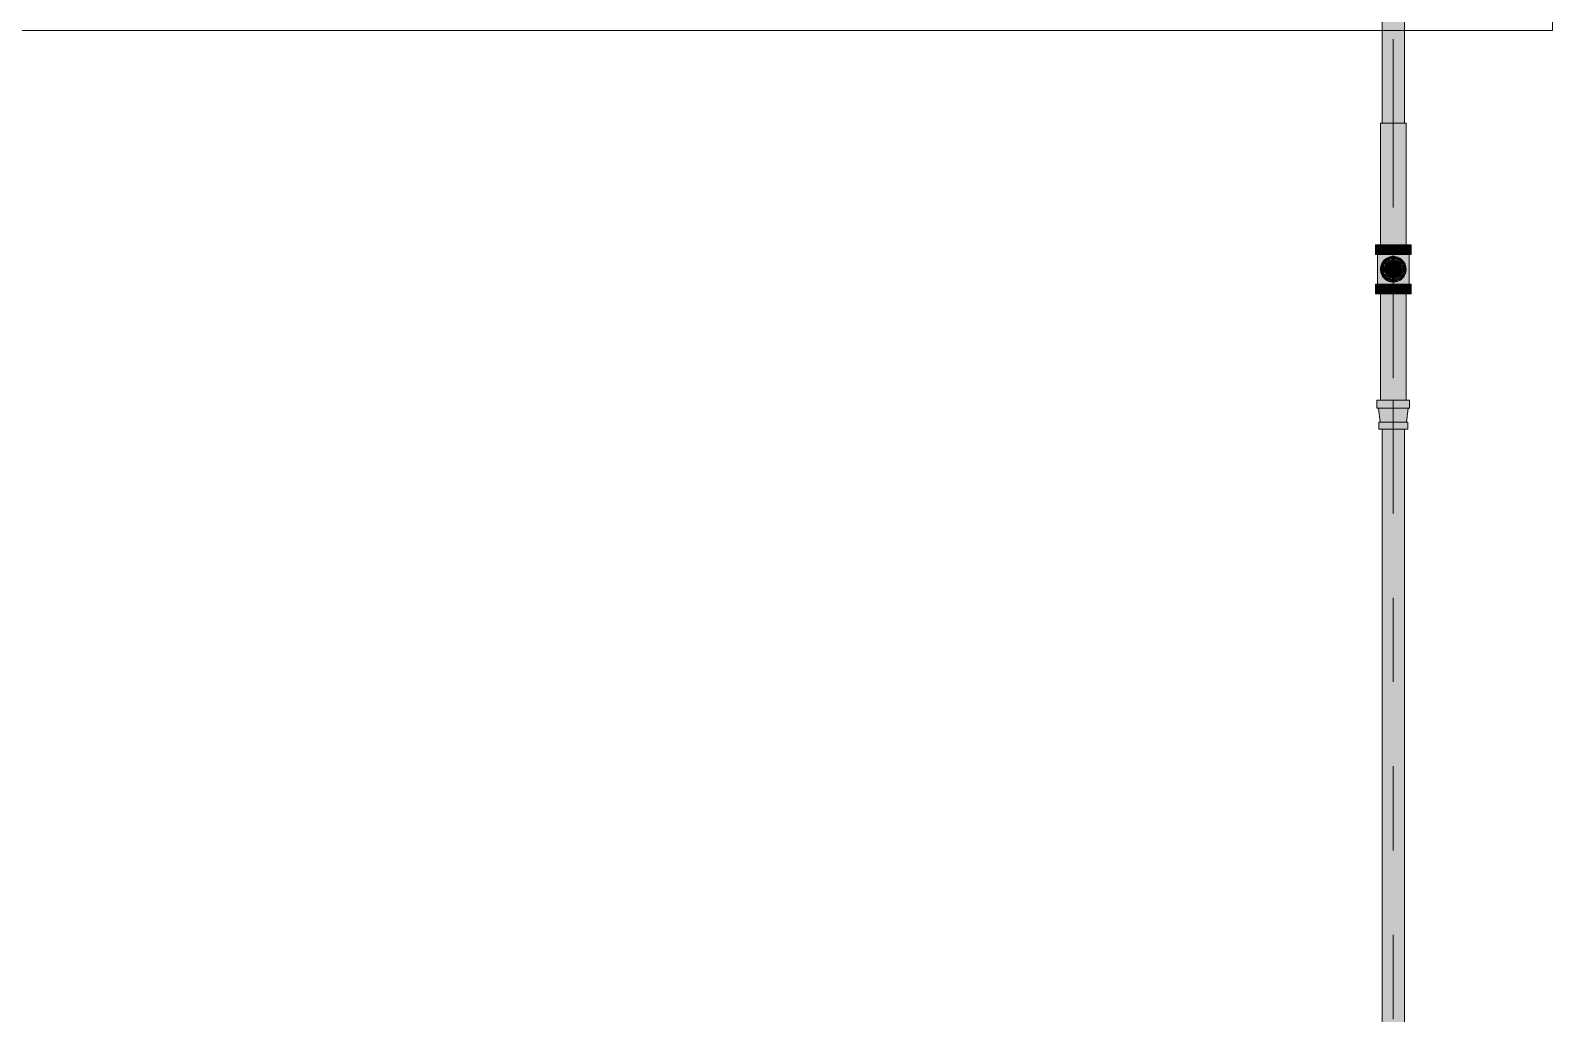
# Model space of a CAD drawing. Header units: millimetres. Extents: x -4000 to 187956, y -58990 to 162485.
# Drawn here: x 9583 to 12450, y 133048 to 134900 of the extents above; entities that cross this region are included whole.
import ezdxf

# ---------------------------------------------------------------- set-up
doc = ezdxf.new("R2010")
doc.units = ezdxf.units.MM
doc.linetypes.add('Dash 1_16_', pattern=[317.5, 158.75, -158.75])
for name, color, linetype, lineweight in [('A-WALL', 113, 'Continuous', 13), ('F-SPRN', 3, 'Continuous', 9), ('P-PIPE', 3, 'Continuous', 9), ('P-PIPE-CNTR', 3, 'Continuous', 9)]:
    doc.layers.add(name, color=color, linetype=linetype, lineweight=lineweight)

# ---------------------------------------------------------------- blocks, each defined once
blk = doc.blocks.new('CMF2_NHAXUONG_A_rvt-1-0_000')
at = {"layer": 'A-WALL', "color": 90, "lineweight": 15}
for p, q in [((12450, 134900), (12450, 135100)), ((9171, 134900), (12129, 134900)), ((12171, 134900), (12450, 134900))]:
    blk.add_line(p, q, dxfattribs=at)
at = {"layer": 'A-WALL', "color": 35, "lineweight": 15}
for p, q in [((12450, 135100), (12450, 134900)), ((9171, 134900), (12129, 134900)), ((12171, 134900), (12450, 134900))]:
    blk.add_line(p, q, dxfattribs=at)
at = {"layer": 'A-WALL', "color": 14, "lineweight": 15}
for p, q in [((12129.9, 134900), (12131.7, 134900)), ((12132.1, 134900), (12135.1, 134900)), ((12135.5, 134900), (12139.5, 134900)), ((12140, 134900), (12144.5, 134900)), ((12145.1, 134900), (12150, 134900)), ((12150.6, 134900), (12155.5, 134900)), ((12156, 134900), (12160.5, 134900)), ((12161, 134900), (12164.9, 134900)), ((12165.3, 134900), (12168.3, 134900)), ((12168.5, 134900), (12170.4, 134900))]:
    blk.add_line(p, q, dxfattribs=at)
at = {"layer": 'A-WALL', "color": 15, "lineweight": 15}
for p, q in [((12129.9, 134900), (12131.7, 134900)), ((12132.1, 134900), (12135.1, 134900)), ((12135.5, 134900), (12139.5, 134900)), ((12140, 134900), (12144.5, 134900)), ((12145.1, 134900), (12150, 134900)), ((12150.6, 134900), (12155.5, 134900)), ((12156, 134900), (12160.5, 134900)), ((12161, 134900), (12164.9, 134900)), ((12165.3, 134900), (12168.3, 134900)), ((12168.5, 134900), (12170.4, 134900))]:
    blk.add_line(p, q, dxfattribs=at)
blk = doc.blocks.new('Sprinkler_Up - DN20-V200-0_000')
at = {"layer": 'F-SPRN', "transparency": 33554534}
for points in [[(-22.2, 0), (-3.9, 0.7), (-1.7, 2.9), (-1.2, 3.5), (-0.4, 5.6), (0.6, 4), (1.2, 3.5), (1.7, 2.9), (4.6, 0), (22.2, 0), (18, 13.1), (6.9, 21.2), (-6.9, 21.2), (-18, 13.1), (-20.5, 5.2)], [(0, -21.2), (6.9, -21.2), (18, -13.1), (22.2, 0), (3.9, -0.7), (1.7, -2.9), (1.2, -3.5), (0.6, -4), (-0.6, -4), (-1.2, -3.5), (-1.7, -2.9), (-4.6, 0), (-22.2, 0), (-18, -13.1), (-6.9, -21.2)], [(0, -16.7), (4.3, -16.1), (11.8, -11.8), (16.1, -4.3), (15.3, 5.6), (11.8, 11.8), (8.3, 14.4), (0, 16.7), (-4.3, 16.1), (-11.8, 11.8), (-16.1, 4.3), (-16.1, -4.3), (-11.8, -11.8), (-8.3, -14.4)], [(0, -15.6), (7.8, -13.5), (13.5, -7.8), (15.1, -4), (14.4, 5.6), (13.5, 7.8), (7.8, 13.5), (0, 15.6), (-7.8, 13.5), (-11, 11), (-15.1, 4), (-15.1, -4), (-11, -11), (-7.8, -13.5)], [(-10.9, -5.5), (-10.9, 5.4), (-14.5, 5.4), (-14.5, -5.5)], [(-7.7, -5.5), (-7.7, 5.4), (-10.9, 5.4), (-10.9, -5.5)], [(0, -5.5), (0, 5.4), (-7.7, 5.4), (-7.7, -5.5)], [(0, 0), (5.7, 0), (2.9, 4.9), (-2.9, 4.9), (-5.7, 0)], [(2.9, -4.9), (5.7, 0), (-5.7, 0), (-2.9, -4.9)], [(-4.6, 0), (4.6, 0), (0, 4.6)], [(0, -4.6), (4.6, 0), (-4.6, 0)], [(0, -2.6), (1.3, 0), (-1.8, 0)], [(-1.3, 0), (1.8, 0), (0, 2.6)], [(7.7, -5.5), (7.7, 5.4), (0, 5.4), (0, -5.5)], [(10.9, -5.5), (10.9, 5.4), (7.7, 5.4), (7.7, -5.5)], [(14.5, -5.5), (14.5, 5.4), (10.9, 5.4), (10.9, -5.5)]]:
    blk.add_hatch(color=1, dxfattribs=at).paths.add_polyline_path(points)
at = {"layer": 'F-SPRN', "color": 1}
for p, q in [((-11.5, 5.4), (-14.5, 5.4)), ((-14.5, 5.4), (-11.3, 5.4)), ((-14.5, 5.4), (-14.5, 3.7)), ((-14.5, 3.3), (-14.5, 0)), ((-11.5, 5.4), (-11.5, 4)), ((-10.9, 1.9), (-10.9, 3.6)), ((-10.8, 5.4), (-8, 5.4)), ((-8.1, 5.4), (-10.8, 5.4)), ((-8.1, 5.4), (-8.1, 2.8)), ((-8.1, 2.5), (-8.1, 0.7)), ((-7.7, 4.8), (-7.7, 2.7)), ((-7.7, 4.8), (-7.7, 2.7)), ((-7.7, 2.1), (-7.7, 0.5)), ((-7.7, 2.1), (-7.7, 0.5)), ((-6.7, 5.4), (-4.7, 5.4)), ((-5.8, 3.8), (-5.8, 2.2)), ((-2.1, 0), (-2.1, 0)), ((-2.1, 0), (-2.1, -0.1)), ((-0.6, 2), (-0.6, 2)), ((-0.5, 2), (-0.6, 2)), ((0, 2.1), (-0.1, 2.1)), ((2.1, 0), (2.1, 0.1)), ((2.1, 0), (2.1, 0)), ((4.7, 5.4), (6.5, 5.4)), ((7.7, 5.4), (10.8, 5.4)), ((7.7, 5.2), (7.7, 2.7)), ((7.7, 5.2), (7.7, 2.7)), ((7.7, 2.3), (7.7, 0.5)), ((7.7, 2.3), (7.7, 0.5)), ((10.8, 5.4), (8.1, 5.4)), ((8.1, 5.4), (8.1, 2.8)), ((8.1, 2.5), (8.1, 0.4)), ((10.9, 5.4), (14.5, 5.4)), ((10.9, 3.6), (10.9, 0.2)), ((14.5, 5.4), (11.5, 5.4)), ((11.5, 5.4), (11.5, 4)), ((11.5, 3), (11.5, 0.2)), ((14.5, 5.4), (14.5, -5.5)), ((-14.5, -1.3), (-14.5, -3.7)), ((-11.1, -5.5), (-14.5, -5.5)), ((-14.5, -5.5), (-11.5, -5.5)), ((-10.9, -2.6), (-10.9, -1.3)), ((-10.8, -5.5), (-8.1, -5.5)), ((-7.8, -5.5), (-10.8, -5.5)), ((-8.1, -4.2), (-8.1, -5.5)), ((-7.7, -2.7), (-7.7, -4)), ((-7.7, -2.7), (-7.7, -4)), ((-7, -5.5), (-5.8, -5.5)), ((-4.8, -5.5), (-7, -5.5)), ((-5.8, -2.3), (-5.8, -3.8)), ((-2, -0.7), (-1.9, -0.7)), ((-1.3, -1.6), (-1.3, -1.7)), ((-1.1, -1.7), (-1.1, -1.8)), ((-1.1, -1.8), (-1, -1.8)), ((-1, -1.8), (-0.9, -1.9)), ((-0.9, -1.9), (-0.8, -1.9)), ((0, -2.1), (0.1, -2.1)), ((0.1, -2.1), (0.1, -2.1)), ((0.1, -2.1), (0.2, -2.1)), ((0.6, -2), (0.6, -2)), ((0.6, -2), (0.7, -2)), ((1.5, -1.4), (1.6, -1.3)), ((1.6, -1.3), (1.7, -1.2)), ((1.6, -1.3), (1.6, -1.3)), ((1.7, -1.2), (1.7, -1.1)), ((1.7, -1.1), (1.8, -1.1)), ((1.8, -1), (1.9, -0.9)), ((1.8, -1.1), (1.8, -1)), ((1.9, -0.8), (2, -0.7)), ((1.9, -0.9), (1.9, -0.8)), ((1.9, -0.8), (1.9, -0.8)), ((2, -0.7), (2, -0.6)), ((7, -5.5), (4.8, -5.5)), ((5.8, -2.2), (5.8, -3.8)), ((5.8, -5.5), (7, -5.5)), ((7.7, -0.5), (7.7, -2.3)), ((7.7, -0.5), (7.7, -2.3)), ((7.7, -2.7), (7.7, -5.4)), ((7.7, -2.7), (7.7, -5.4)), ((10.8, -5.5), (7.7, -5.5)), ((8.1, -0.4), (8.1, -2.5)), ((8.1, -2.8), (8.1, -5.5)), ((8.1, -5.5), (10.8, -5.5)), ((10.9, -0.2), (10.9, -3.6)), ((14.5, -5.5), (10.9, -5.5)), ((11.5, -0.2), (11.5, -3)), ((11.5, -4), (11.5, -5.5)), ((11.5, -5.5), (14.5, -5.5))]:
    blk.add_line(p, q, dxfattribs=at)
at = {"layer": 'F-SPRN', "color": 1, "flags": 128}
for points in [[(-0.6, 2), (-0.7, 2), (-0.8, 1.9), (-0.9, 1.9), (-0.9, 1.9), (-1, 1.8), (-1.1, 1.8), (-1.2, 1.7), (-1.2, 1.7), (-1.3, 1.6), (-1.4, 1.6), (-1.4, 1.5), (-1.5, 1.5), (-1.5, 1.4), (-1.6, 1.3), (-1.6, 1.3), (-1.7, 1.2), (-1.7, 1.1), (-1.8, 1.1), (-1.8, 1), (-1.9, 0.9), (-1.9, 0.8), (-1.9, 0.8), (-2, 0.7), (-2, 0.6), (-2, 0.5), (-2, 0.5), (-2, 0.4), (-2.1, 0.3), (-2.1, 0.2), (-2.1, 0.1), (-2.1, 0)], [(-0.1, 2.1), (-0.1, 2.1), (-0.2, 2.1), (-0.3, 2.1), (-0.4, 2), (-0.5, 2)], [(2.1, 0.1), (2.1, 0.2), (2.1, 0.2), (2.1, 0.3), (2, 0.4), (2, 0.5), (2, 0.6), (2, 0.7), (1.9, 0.7), (1.9, 0.8), (1.9, 0.9), (1.8, 1), (1.8, 1), (1.8, 1.1), (1.7, 1.2), (1.7, 1.2), (1.6, 1.3), (1.6, 1.4), (1.5, 1.4), (1.4, 1.5), (1.4, 1.5), (1.3, 1.6), (1.3, 1.7), (1.2, 1.7), (1.1, 1.7), (1.1, 1.8), (1, 1.8), (0.9, 1.9), (0.8, 1.9), (0.8, 1.9), (0.7, 2), (0.6, 2), (0.5, 2), (0.4, 2), (0.4, 2), (0.3, 2.1), (0.2, 2.1), (0.1, 2.1), (0, 2.1)], [(-2.1, -0.1), (-2.1, -0.2), (-2.1, -0.2), (-2.1, -0.3)], [(-2.1, -0.3), (-2, -0.4), (-2, -0.5), (-2, -0.6), (-2, -0.7)], [(-1.9, -0.7), (-1.9, -0.8), (-1.9, -0.9), (-1.8, -1), (-1.8, -1), (-1.8, -1.1), (-1.7, -1.2), (-1.7, -1.2), (-1.6, -1.3), (-1.6, -1.4), (-1.5, -1.4), (-1.4, -1.5), (-1.4, -1.5), (-1.3, -1.6)], [(-1.3, -1.7), (-1.2, -1.7), (-1.1, -1.7)], [(-0.8, -1.9), (-0.8, -1.9), (-0.7, -2), (-0.6, -2), (-0.5, -2), (-0.4, -2), (-0.4, -2), (-0.3, -2.1), (-0.2, -2.1), (-0.1, -2.1), (0, -2.1)], [(0.2, -2.1), (0.3, -2.1), (0.4, -2), (0.5, -2), (0.6, -2)], [(0.7, -2), (0.8, -1.9), (0.9, -1.9)], [(0.9, -1.9), (0.9, -1.9), (1, -1.8)], [(1, -1.8), (1.1, -1.8), (1.2, -1.7), (1.2, -1.7), (1.3, -1.6), (1.4, -1.6)], [(1.4, -1.6), (1.4, -1.5), (1.5, -1.5), (1.5, -1.4)], [(2, -0.6), (2, -0.5), (2, -0.5), (2, -0.4), (2.1, -0.3), (2.1, -0.2), (2.1, -0.1), (2.1, 0)]]:
    blk.add_lwpolyline(points, dxfattribs=at)
at = {"layer": 'F-SPRN', "color": 1}
for radius, start, end in [(22.2, 360, 180), (21.9, 165.6773, 179.2615), (21.9, 144.7698, 164.2226), (21.9, 126.6942, 143.2701), (16.7, 167.6802, 180), (16.7, 167.6802, 180), (16.7, 155.3879, 164.9693), (16.7, 155.3879, 164.9693), (15.6, 166.4265, 180), (15.6, 166.4265, 180), (15.6, 158.6068, 165), (15.6, 158.6068, 165), (16.7, 136.7213, 149.931), (16.7, 136.7213, 149.931), (15.6, 150.9409, 156.3845), (15.6, 150.9409, 156.3845), (15.6, 138.4214, 150), (15.6, 138.4214, 150), (21.9, 108.2621, 125.7507), (16.7, 121.4181, 130.5751), (16.7, 121.4181, 130.5751), (15.6, 120.5262, 133.2078), (15.6, 120.5262, 133.2078), (16.7, 106.5995, 120), (16.7, 106.5995, 120), (15.6, 114.4363, 119.9813), (15.6, 114.4363, 119.9813), (21.9, 99.348, 107.901), (4.63, 155.7832, 180), (4.63, 155.7832, 180), (16.7, 96.4143, 105), (16.7, 96.4143, 105), (4.63, 109.0192, 138.2703), (4.63, 109.0192, 138.2703), (21.9, 90.145, 98.8503), (15.6, 95.5762, 100.6843), (15.6, 95.5762, 100.6843), (2.56, 109.0192, 168.8278), (2.56, 109.0192, 168.8278), (2.04, 109.0192, 180), (16.7, 83.0684, 90), (16.7, 83.0684, 90), (4.63, 17.9592, 90), (4.63, 17.9592, 90), (3.81, 57.0577, 90), (2.56, 14.5599, 90), (2.56, 14.5599, 90), (2.04, 10.4703, 90), (21.9, 72.5583, 89.4624), (15.6, 75.573, 80.5892), (15.6, 75.573, 80.5892), (3.81, 16.1605, 43.8358), (15.6, 67.5614, 74.5481), (15.6, 67.5614, 74.5481), (16.7, 60, 75), (16.7, 60, 75), (15.6, 60.0187, 65.5637), (15.6, 60.0187, 65.5637), (21.9, 54.2493, 71.7379), (15.6, 46.7922, 60), (15.6, 46.7922, 60), (16.7, 49.4249, 58.5819), (16.7, 49.4249, 58.5819), (15.6, 30, 41.5786), (15.6, 30, 41.5786), (16.7, 30, 43.2787), (16.7, 30, 43.2787), (21.9, 36.7299, 53.3058), (15.6, 23.6155, 29.5646), (15.6, 23.6155, 29.5646), (15.6, 15, 21.3932), (15.6, 15, 21.3932), (16.7, 15, 24.6121), (16.7, 15, 24.6121), (15.6, 360, 13.6618), (15.6, 0, 13.6618), (16.7, 360, 12.3198), (16.7, 0, 12.3198), (21.9, 15.7774, 35.2302), (21.9, 0.7385, 14.3227), (22.2, 180, 360), (21.9, 180.7385, 194.3227), (21.9, 195.1849, 215.2302), (21.9, 216.7299, 233.3058), (16.7, 180, 192.3198), (16.7, 180, 192.3198), (16.7, 195.0307, 204.6121), (16.7, 195.0307, 204.6121), (15.6, 181.9082, 193.6618), (15.6, 181.9082, 193.6618), (15.6, 197.3339, 209.5646), (15.6, 197.3339, 209.5646), (16.7, 210.069, 223.2787), (16.7, 210.069, 223.2787), (15.6, 212.5472, 221.5786), (15.6, 212.5472, 221.5786), (21.9, 234.2493, 251.7379), (16.7, 229.4249, 238.5819), (16.7, 229.4249, 238.5819), (15.6, 233.795, 240), (15.6, 233.795, 240), (16.7, 240, 255), (16.7, 240, 255), (15.6, 240.0187, 254.5481), (15.6, 240.0187, 254.5481), (21.9, 252.5583, 269.4624), (4.63, 197.9592, 0), (4.63, 197.9592, 270), (15.6, 255, 267.64), (15.6, 255, 267.64), (3.81, 196.1605, 360), (2.56, 191.1677, 0), (2.56, 191.1677, 360), (2.04, 190.4703, 0), (16.7, 263.0684, 270), (16.7, 263.0684, 270), (4.63, 270, 360), (21.9, 270.145, 278.8503), (15.6, 275.5762, 280.6843), (15.6, 275.5762, 280.6843), (16.7, 276.4143, 285), (16.7, 276.4143, 285), (21.9, 279.348, 287.901), (16.7, 286.5995, 300), (16.7, 286.5995, 300), (15.6, 294.4363, 299.9813), (15.6, 294.4363, 299.9813), (21.9, 288.2621, 305.7507), (15.6, 300, 313.2078), (15.6, 300, 313.2078), (16.7, 301.4181, 310.5751), (16.7, 301.4181, 310.5751), (15.6, 318.4214, 330), (15.6, 318.4214, 330), (16.7, 316.7213, 330), (16.7, 316.7213, 330), (21.9, 306.6942, 323.2701), (15.6, 330.4354, 345), (15.6, 330.4354, 336.3845), (15.6, 339.6139, 345), (15.6, 346.3382, 360), (15.6, 346.3382, 360), (16.7, 335.3879, 345), (16.7, 335.3879, 345), (16.7, 347.6802, 360), (16.7, 347.6802, 360), (21.9, 324.7698, 344.8151), (21.9, 345.6773, 359.2615)]:
    blk.add_arc((0, 0), radius, start, end, dxfattribs=at)
blk = doc.blocks.new('Steel_Transition_Threaded_HoaPhat - Standard-V205-0_000')
at = {"layer": 'P-PIPE', "lineweight": 13, "transparency": 33554534}
h = blk.add_hatch(color=1, dxfattribs=at)
h.paths.add_polyline_path([(12150, 134427.6), (12155.8, 134428.4), (12161.3, 134430.6), (12165.9, 134434.2), (12169.5, 134438.8), (12171.7, 134444.3), (12172.5, 134450.1), (12171.7, 134455.9), (12169.5, 134461.3), (12165.9, 134466), (12161.3, 134469.6), (12155.8, 134471.8), (12150, 134472.6), (12144.2, 134471.8), (12138.8, 134469.6), (12134.1, 134466), (12130.5, 134461.3), (12128.2, 134455.7), (12127.5, 134450.1), (12128.3, 134444.3), (12130.5, 134438.8), (12134.1, 134434.2), (12138.8, 134430.6), (12144.2, 134428.4)])
h.paths.add_polyline_path([(12150, 134430), (12144.8, 134430.7), (12140, 134432.7), (12135.8, 134435.9), (12132.6, 134440), (12130.6, 134444.9), (12129.9, 134450.1), (12130.8, 134455.7), (12132.6, 134460.1), (12135.8, 134464.3), (12140, 134467.5), (12144.8, 134469.5), (12150, 134470.2), (12155.2, 134469.5), (12160.1, 134467.5), (12164.2, 134464.3), (12167.4, 134460.1), (12169.4, 134455.3), (12170.1, 134450.1), (12169.4, 134444.9), (12167.4, 134440), (12164.2, 134435.9), (12160.1, 134432.7), (12155.2, 134430.7)])
for points in [[(12150, 134430), (12150, 134433.7), (12141.8, 134435.9), (12135.8, 134441.9), (12133.6, 134450.1), (12135.8, 134458.3), (12141.8, 134464.3), (12150, 134466.5), (12150, 134470.2), (12144.8, 134469.5), (12140, 134467.5), (12135.8, 134464.3), (12132.6, 134460.1), (12130.6, 134455.3), (12129.9, 134450.1), (12130.6, 134444.9), (12132.6, 134440), (12135.8, 134435.9), (12140, 134432.7), (12144.8, 134430.7)], [(12150, 134431.6), (12154.8, 134432.2), (12159.3, 134434.1), (12163.1, 134437), (12166, 134440.8), (12167.9, 134445.3), (12168.5, 134450.1), (12167.5, 134455.7), (12166, 134459.3), (12163.1, 134463.2), (12159.3, 134466.1), (12154.8, 134468), (12150, 134468.6), (12145.2, 134468), (12140.8, 134466.1), (12136.9, 134463.2), (12132.5, 134455.7), (12132.1, 134454.9), (12131.5, 134450.1), (12132.1, 134445.3), (12134, 134440.8), (12136.9, 134437), (12140.8, 134434.1), (12145.2, 134432.2)], [(12150, 134430), (12155.2, 134430.7), (12160.1, 134432.7), (12164.2, 134435.9), (12167.4, 134440), (12169.4, 134444.9), (12170.1, 134450.1), (12169.2, 134455.7), (12167.4, 134460.1), (12164.2, 134464.3), (12160.1, 134467.5), (12155.2, 134469.5), (12150, 134470.2), (12150, 134466.5), (12158.2, 134464.3), (12164.2, 134458.3), (12166.4, 134450.1), (12164.2, 134441.9), (12158.2, 134435.9), (12150, 134433.7)]]:
    blk.add_hatch(color=1, dxfattribs=at).paths.add_polyline_path(points)
at = {"layer": 'P-PIPE', "color": 20, "lineweight": 13}
for radius, start, end in [(22.5, 90, 270), (22.5, 150, 165), (22.5, 135, 150), (20.1, 150, 162.7449), (20.1, 135, 148.1553), (18.5, 136.4297, 150), (18.5, 136.4297, 150), (22.5, 120, 135), (20.1, 128.8856, 135), (16.4, 143.5463, 150), (18.5, 123.4976, 133.2041), (18.5, 123.4976, 133.2041), (20.1, 120, 125.0043), (22.5, 105, 120), (16.4, 121.0738, 128.0319), (20.1, 109.6859, 120), (18.5, 106.819, 120), (18.5, 106.819, 120), (16.4, 115.1607, 120), (16.4, 107.4657, 111.9681), (22.5, 90, 105), (20.1, 100.9975, 105), (18.5, 91.4353, 103.2046), (18.5, 91.4353, 103.2046), (16.4, 96.2132, 104.6042), (20.1, 90.5246, 98.5089), (22.5, 75, 90), (22.5, 270, 90), (18.5, 78.0986, 90), (18.5, 78.0986, 90), (20.1, 75.0607, 87.9279), (18.5, 60, 75), (18.5, 60, 75), (16.4, 66.9681, 72.9388), (20.1, 60, 75), (22.5, 60, 75), (16.4, 50.4733, 56.6389), (20.1, 54.9957, 60), (18.5, 46.7959, 56.5024), (18.5, 46.7959, 56.5024), (22.5, 45, 60), (20.1, 45, 51.1144), (16.4, 30, 38.0319), (18.5, 30, 43.5703), (18.5, 30, 43.5703), (20.1, 31.8447, 45), (22.5, 30, 45), (20.1, 17.2551, 30), (22.5, 15, 30), (22.5, 165.4667, 180), (22.5, 180, 195), (22.5, 165, 165.4667), (22.5, 195, 210), (20.1, 166.0499, 180), (20.1, 180, 193.9501), (22.5, 210, 225), (20.1, 163.6386, 165), (20.1, 197.2551, 210), (18.5, 166.5939, 193.4061), (18.5, 166.5939, 180), (18.5, 180, 193.4061), (18.5, 157.6232, 165), (18.5, 162.1287, 165), (18.5, 195, 202.3768), (18.5, 195, 202.3768), (18.5, 157.6232, 162.1287), (20.1, 211.8447, 225), (16.4, 168.5467, 178.9063), (16.4, 184.8393, 191.4533), (18.5, 210, 223.5703), (18.5, 210, 223.5703), (22.5, 225, 240), (20.1, 225, 231.1144), (16.4, 210.6635, 216.4537), (18.5, 226.7959, 236.5024), (18.5, 226.7959, 236.5024), (20.1, 234.9957, 240), (22.5, 240, 255), (16.4, 230.4733, 236.6389), (20.1, 240, 255), (18.5, 240, 255), (18.5, 240, 255), (16.4, 240, 246.5955), (16.4, 250.3629, 255), (20.1, 255.0607, 267.9279), (18.5, 258.0986, 270), (18.5, 258.0986, 270), (16.4, 264.1652, 268.506), (20.1, 270.5246, 278.5089), (18.5, 271.4353, 283.2046), (18.5, 271.4353, 283.2046), (16.4, 276.2132, 283.9063), (20.1, 280.9975, 285), (16.4, 287.4657, 291.9681), (18.5, 286.819, 300), (18.5, 286.819, 300), (22.5, 285, 300), (16.4, 293.4045, 300), (20.1, 289.6859, 300), (20.1, 300, 305.0043), (18.5, 303.4976, 313.2041), (18.5, 303.4976, 313.2041), (22.5, 300, 315), (20.1, 308.8856, 315), (18.5, 316.4297, 330), (18.5, 316.4297, 330), (20.1, 315, 328.1553), (16.4, 338.0319, 342.8691), (22.5, 315, 330), (16.4, 353.5463, 8.0319), (18.5, 17.8713, 22.3768), (18.5, 15, 22.3768), (18.5, 337.6232, 345), (18.5, 337.6232, 345), (20.1, 330, 342.7449), (18.5, 15, 17.8713), (18.5, 346.5939, 13.4061), (18.5, 0, 13.4061), (18.5, 346.5939, 0), (20.1, 15, 16.3614), (20.1, 0, 13.9501), (20.1, 346.0499, 0), (22.5, 330, 345), (22.5, 14.5333, 15), (22.5, 345, 0), (22.5, 0, 14.5333), (22.5, 255, 270), (22.5, 270, 285)]:
    blk.add_arc((12150, 134450.1), radius, start, end, dxfattribs=at)

msp = doc.modelspace()

# ---------------------------------------------------------------- block references
at = {"lineweight": 5}
msp.add_blockref('CMF2_NHAXUONG_A_rvt-1-0_000', (0, 0), dxfattribs=at)

# ---------------------------------------------------------------- next in the draw order: hatches: boundary and pattern name
at = {"layer": 'P-PIPE', "lineweight": 5, "transparency": 33554534}
for points in [[(12150, 134725.1), (12150, 136406.5), (12128.9, 136406.5), (12129.6, 134725.1), (12144.5, 134725.1)], [(12150, 134725.1), (12171.1, 134725.1), (12170.4, 136406.5), (12150, 136406.5), (12150, 135076.2)]]:
    msp.add_hatch(color=1, dxfattribs=at).paths.add_polyline_path(points)
at = {"layer": 'P-PIPE', "transparency": 33554534}
for points in [[(12126.7, 134496.4), (12150, 134496.4), (12150, 134725.1), (12125.9, 134725.1), (12125.9, 134496.4)], [(12173.3, 134496.4), (12174.1, 134496.4), (12173.3, 134725.1), (12150, 134725.1), (12150, 134496.4), (12170.9, 134496.4)], [(12141.3, 134478), (12150, 134478), (12150, 134496.4), (12116.2, 134496.4), (12117.4, 134478), (12133.1, 134478)], [(12150, 134478), (12183.8, 134478), (12182.6, 134496.4), (12150, 134496.4), (12150, 134492.2)], [(12124, 134422.3), (12150, 134422.3), (12150, 134428.9), (12142.6, 134430.3), (12136.3, 134434), (12131.7, 134439.4), (12129.2, 134446.3), (12129.9, 134455.7), (12131.7, 134460.8), (12136.3, 134466.2), (12142.6, 134469.9), (12150, 134471.2), (12150, 134478), (12120, 134478), (12121, 134422.3)], [(12150, 134426), (12156.2, 134426.8), (12162.1, 134429.2), (12167.1, 134433), (12170.9, 134438), (12173.3, 134443.8), (12174.1, 134450.1), (12173.3, 134456.3), (12170.9, 134462.1), (12167.1, 134467.1), (12162.1, 134471), (12156.2, 134473.4), (12150, 134474.2), (12143.8, 134473.4), (12137.9, 134471), (12133, 134467.1), (12129.1, 134462.1), (12126.6, 134455.7), (12125.9, 134450.1), (12126.7, 134443.8), (12129.1, 134438), (12133, 134433), (12137.9, 134429.2), (12143.8, 134426.8)], [(12141.7, 134435.6), (12142.8, 134437.6), (12141.7, 134441.7), (12142.8, 134445.9), (12145.8, 134449), (12157.2, 134454.3), (12158.4, 134458.4), (12157.2, 134462.6), (12155.9, 134464.3), (12150, 134466.8), (12141.7, 134464.6), (12135.5, 134458.4), (12133.3, 134450.1), (12135.5, 134441.7), (12138.2, 134438.3)], [(12150, 134433.4), (12158.4, 134435.6), (12161.8, 134438.3), (12166.1, 134445.8), (12166.1, 134454.4), (12161.8, 134461.9), (12158.4, 134464.6), (12150, 134466.8), (12145.7, 134466.2), (12138.2, 134461.9), (12133.9, 134454.4), (12133.9, 134445.8), (12138.2, 134438.3), (12141.7, 134435.6)], [(12180, 134422.3), (12179, 134478), (12150, 134478), (12150, 134471.2), (12157.5, 134469.9), (12163.7, 134466.2), (12168.3, 134460.8), (12170.8, 134453.9), (12170.8, 134446.3), (12168.3, 134439.4), (12163.7, 134434), (12157.5, 134430.3), (12150, 134428.9), (12150, 134422.3), (12179, 134422.3)], [(12141.3, 134403.8), (12150, 134403.8), (12150, 134422.3), (12116.2, 134422.3), (12117.4, 134403.8), (12133.1, 134403.8)], [(12143.8, 134203.5), (12150, 134203.5), (12150, 134403.8), (12125.9, 134403.8), (12126.7, 134203.5), (12137.9, 134203.5)], [(12183.8, 134403.8), (12182.6, 134422.3), (12150, 134422.3), (12150, 134403.8), (12182.6, 134403.8)], [(12150, 134203.5), (12174.1, 134203.5), (12173.3, 134403.8), (12150, 134403.8), (12150, 134346.2)], [(12150, 134188.6), (12180.8, 134188.6), (12179.8, 134203.5), (12119.2, 134203.5), (12120.3, 134188.6), (12142, 134188.6)], [(12171.5, 134162.2), (12174.8, 134162.2), (12177.1, 134188.6), (12121.9, 134188.6), (12126.1, 134162.2), (12167.5, 134162.2)], [(12177.4, 134148.9), (12176.4, 134162.2), (12122.7, 134162.2), (12123.6, 134148.9), (12176.4, 134148.9)], [(12139.5, 131494.3), (12150, 131494.3), (12150, 134148.9), (12128.9, 134148.9), (12129.6, 131494.3), (12135.1, 131494.3)], [(12150, 131494.3), (12171.1, 131494.3), (12170.4, 134148.9), (12150, 134148.9), (12150, 131499.1)]]:
    msp.add_hatch(color=1, dxfattribs=at).paths.add_polyline_path(points)

# ---------------------------------------------------------------- next in the draw order: linework, layer by layer
at = {"layer": 'P-PIPE', "color": 20, "lineweight": 13}
for p, q in [((12128.9, 136406.5), (12128.9, 134725.1)), ((12171.1, 134725.1), (12171.1, 136406.5)), ((12125.9, 134725.1), (12125.9, 134496.4)), ((12174.1, 134725.1), (12125.9, 134725.1)), ((12174.1, 134496.4), (12174.1, 134725.1)), ((12116.2, 134496.4), (12116.2, 134478)), ((12117.4, 134496.4), (12116.2, 134496.4)), ((12150, 134496.4), (12116.2, 134496.4)), ((12120.7, 134496.4), (12117.4, 134496.4)), ((12125.8, 134496.4), (12120.7, 134496.4)), ((12125.9, 134496.4), (12132.9, 134496.4)), ((12132.9, 134496.4), (12126.6, 134496.4)), ((12150, 134496.4), (12133.1, 134496.4)), ((12133.1, 134496.4), (12166.9, 134496.4)), ((12166.9, 134496.4), (12150, 134496.4)), ((12183.8, 134496.4), (12150, 134496.4)), ((12173.4, 134496.4), (12167.1, 134496.4)), ((12167.1, 134496.4), (12174.1, 134496.4)), ((12179.3, 134496.4), (12174.2, 134496.4)), ((12182.6, 134496.4), (12179.3, 134496.4)), ((12183.8, 134496.4), (12182.6, 134496.4)), ((12183.8, 134478), (12183.8, 134496.4)), ((12116.2, 134478), (12117.4, 134478)), ((12116.2, 134478), (12150, 134478)), ((12117.4, 134478), (12119.8, 134478)), ((12120, 134478), (12120, 134422.3)), ((12141.2, 134478), (12120, 134478)), ((12121, 134478), (12120, 134478)), ((12121, 134478), (12141.3, 134478)), ((12124, 134478), (12121, 134478)), ((12128.8, 134478), (12124, 134478)), ((12135, 134478), (12128.8, 134478)), ((12141.2, 134478), (12135, 134478)), ((12142.2, 134478), (12150, 134478)), ((12150, 134478), (12142.2, 134478)), ((12150, 134478), (12142.2, 134478)), ((12150, 134478), (12157.8, 134478)), ((12150, 134478), (12183.8, 134478)), ((12157.8, 134478), (12150, 134478)), ((12157.8, 134478), (12150, 134478)), ((12158.7, 134478), (12173.9, 134478)), ((12180, 134478), (12158.8, 134478)), ((12165, 134478), (12158.8, 134478)), ((12171.2, 134478), (12165, 134478)), ((12176, 134478), (12171.2, 134478)), ((12173.9, 134478), (12176.2, 134478)), ((12179, 134478), (12176, 134478)), ((12177.3, 134478), (12179, 134478)), ((12180, 134478), (12179, 134478)), ((12180, 134422.3), (12180, 134478)), ((12180.2, 134478), (12182.6, 134478)), ((12182.6, 134478), (12183.8, 134478)), ((12116.2, 134422.3), (12116.2, 134403.8)), ((12117.4, 134422.3), (12116.2, 134422.3)), ((12150, 134422.3), (12116.2, 134422.3)), ((12116.2, 134403.8), (12117.4, 134403.8)), ((12116.2, 134403.8), (12150, 134403.8)), ((12119.8, 134422.3), (12117.4, 134422.3)), ((12117.4, 134403.8), (12120.7, 134403.8)), ((12120, 134422.3), (12141.2, 134422.3)), ((12120, 134422.3), (12121, 134422.3)), ((12120.7, 134403.8), (12125.8, 134403.8)), ((12141.3, 134422.3), (12121, 134422.3)), ((12121, 134422.3), (12124, 134422.3)), ((12124, 134422.3), (12128.8, 134422.3)), ((12125.9, 134403.8), (12125.9, 134203.5)), ((12132.9, 134403.8), (12125.9, 134403.8)), ((12126.6, 134403.8), (12132.9, 134403.8)), ((12128.8, 134422.3), (12135, 134422.3)), ((12133.1, 134403.8), (12150, 134403.8)), ((12166.9, 134403.8), (12133.1, 134403.8)), ((12135, 134422.3), (12141.2, 134422.3)), ((12150, 134422.3), (12142.2, 134422.3)), ((12142.2, 134422.3), (12150, 134422.3)), ((12142.2, 134422.3), (12150, 134422.3)), ((12157.8, 134422.3), (12150, 134422.3)), ((12183.8, 134422.3), (12150, 134422.3)), ((12150, 134422.3), (12157.8, 134422.3)), ((12150, 134422.3), (12157.8, 134422.3)), ((12150, 134403.8), (12166.9, 134403.8)), ((12150, 134403.8), (12183.8, 134403.8)), ((12176.2, 134422.3), (12158.7, 134422.3)), ((12158.8, 134422.3), (12176, 134422.3)), ((12158.8, 134422.3), (12165, 134422.3)), ((12165, 134422.3), (12171.2, 134422.3)), ((12167.1, 134403.8), (12173.4, 134403.8)), ((12174.1, 134403.8), (12167.1, 134403.8)), ((12171.2, 134422.3), (12176, 134422.3)), ((12174.1, 134203.5), (12174.1, 134403.8)), ((12174.2, 134403.8), (12179.3, 134403.8)), ((12176, 134422.3), (12180, 134422.3)), ((12176, 134422.3), (12179, 134422.3)), ((12179, 134422.3), (12177.3, 134422.3)), ((12179, 134422.3), (12180, 134422.3)), ((12179.3, 134403.8), (12182.6, 134403.8)), ((12182.6, 134422.3), (12180.2, 134422.3)), ((12183.8, 134422.3), (12182.6, 134422.3)), ((12182.6, 134403.8), (12183.8, 134403.8)), ((12183.8, 134403.8), (12183.8, 134422.3)), ((12119.2, 134203.5), (12119.2, 134188.6)), ((12180.8, 134203.5), (12119.2, 134203.5)), ((12120.3, 134203.5), (12119.2, 134203.5)), ((12123.3, 134203.5), (12120.3, 134203.5)), ((12125.7, 134203.5), (12123.3, 134203.5)), ((12125.9, 134203.5), (12128, 134203.5)), ((12128.2, 134203.5), (12126.5, 134203.5)), ((12134.6, 134203.5), (12129, 134203.5)), ((12129.1, 134203.5), (12170.9, 134203.5)), ((12171, 134203.5), (12134.6, 134203.5)), ((12173.5, 134203.5), (12171.8, 134203.5)), ((12172, 134203.5), (12174.1, 134203.5)), ((12176.7, 134203.5), (12174.3, 134203.5)), ((12179.8, 134203.5), (12176.7, 134203.5)), ((12180.8, 134203.5), (12179.8, 134203.5)), ((12180.8, 134188.6), (12180.8, 134203.5)), ((12119.2, 134188.6), (12120.3, 134188.6)), ((12119.2, 134188.6), (12180.8, 134188.6)), ((12120.3, 134188.6), (12121.7, 134188.6)), ((12121.9, 134188.6), (12125.2, 134162.2)), ((12123.3, 134188.6), (12134.6, 134188.6)), ((12134.6, 134188.6), (12142, 134188.6)), ((12142.7, 134188.6), (12150, 134188.6)), ((12150, 134188.6), (12157.3, 134188.6)), ((12158, 134188.6), (12171.8, 134188.6)), ((12171.8, 134188.6), (12176.7, 134188.6)), ((12174.8, 134162.2), (12178.1, 134188.6)), ((12178.3, 134188.6), (12179.8, 134188.6)), ((12179.8, 134188.6), (12180.8, 134188.6)), ((12122.7, 134162.2), (12122.7, 134148.9)), ((12177.4, 134162.2), (12122.7, 134162.2)), ((12123.6, 134162.2), (12122.7, 134162.2)), ((12122.7, 134148.9), (12123.6, 134148.9)), ((12122.7, 134148.9), (12177.4, 134148.9)), ((12125, 134162.2), (12123.6, 134162.2)), ((12123.6, 134148.9), (12126.3, 134148.9)), ((12136.3, 134162.2), (12126.3, 134162.2)), ((12126.3, 134148.9), (12128.7, 134148.9)), ((12128.9, 134148.9), (12128.9, 131494.3)), ((12129.6, 134148.9), (12128.9, 134148.9)), ((12168.3, 134148.9), (12131.7, 134148.9)), ((12131.7, 134148.9), (12168.4, 134148.9)), ((12142.9, 134162.2), (12136.3, 134162.2)), ((12150, 134162.2), (12143.6, 134162.2)), ((12156.4, 134162.2), (12150, 134162.2)), ((12173.7, 134162.2), (12157.1, 134162.2)), ((12171.1, 134148.9), (12170.4, 134148.9)), ((12171.1, 131494.3), (12171.1, 134148.9)), ((12171.3, 134148.9), (12173.7, 134148.9)), ((12173.7, 134148.9), (12176.4, 134148.9)), ((12176.4, 134162.2), (12175, 134162.2)), ((12177.4, 134162.2), (12176.4, 134162.2)), ((12176.4, 134148.9), (12177.4, 134148.9)), ((12177.4, 134148.9), (12177.4, 134162.2))]:
    msp.add_line(p, q, dxfattribs=at)
for radius, start, end in [(24.1, 90, 270), (24.1, 150, 165), (24.1, 135, 150), (21.1, 158.0211, 164.505), (21.1, 151.0876, 154.6013), (24.1, 120, 135), (21.1, 137.2293, 141.8404), (21.1, 128.0211, 135), (21.1, 108.8679, 125.8689), (24.1, 105, 120), (24.1, 90, 105), (21.1, 99.731, 105), (21.1, 90, 98.0211), (24.1, 75, 90), (24.1, 270, 90), (21.1, 75, 87.7707), (24.1, 60, 75), (21.1, 62.2293, 68.0211), (21.1, 54.1311, 60), (24.1, 45, 60), (21.1, 38.1596, 51.9789), (24.1, 30, 45), (21.1, 25.3987, 30), (21.1, 15.495, 21.9789), (24.1, 15, 30), (24.1, 165, 180), (24.1, 180, 195), (24.1, 195, 210), (21.1, 165.7378, 177.9758), (21.1, 183.5565, 194.2622), (24.1, 210, 225), (21.1, 164.505, 165), (21.1, 195, 203.0211), (21.1, 205.3987, 210), (24.1, 225, 240), (21.1, 219.3488, 233.0211), (21.1, 234.4236, 245.5764), (24.1, 240, 255), (21.1, 246.9789, 251.1321), (21.1, 255, 270), (21.1, 270, 276.9789), (21.1, 279.731, 285), (24.1, 285, 300), (21.1, 291.9789, 305.8689), (24.1, 300, 315), (21.1, 315, 320.0725), (21.1, 321.9789, 326.1637), (24.1, 315, 330), (21.1, 330, 334.6013), (21.1, 336.9789, 345), (21.1, 15, 15.495), (21.1, 345.7378, 357.9758), (21.1, 2.0242, 12.7707), (24.1, 330, 345), (24.1, 0, 15), (24.1, 345, 0), (24.1, 255, 270), (24.1, 270, 285)]:
    msp.add_arc((12150, 134450.1), radius, start, end, dxfattribs=at)
at = {"layer": 'P-PIPE', "color": 1}
for centre, radius, start, end in [((12150, 134458.4), 8.35, 69.0027, 79.2369), ((12150, 134458.4), 8.35, 20.1285, 29.0413), ((12150, 134458.4), 8.35, 8.0385, 17.9918), ((12150, 134458.4), 8.35, 352.2824, 1.6717), ((12150, 134450.1), 16.7, 46.0317, 57.203), ((12150, 134450.1), 16.7, 39.3092, 45.2846), ((12150, 134450.1), 16.7, 32.3031, 39.2955), ((12150, 134450.1), 16.7, 23.4069, 31.0974), ((12150, 134450.1), 16.7, 170.1108, 177.203), ((12150, 134450.1), 16.7, 182.797, 189.8892), ((12150, 134450.1), 16.7, 190.2154, 195.2487), ((12150, 134450.1), 16.7, 157.579, 164.2722), ((12150, 134450.1), 16.7, 231.8726, 237.203), ((12150, 134441.7), 8.35, 172.0327, 181.5407), ((12150, 134441.7), 8.35, 199.9004, 209.0413), ((12150, 134441.7), 8.35, 131.0366, 150), ((12150, 134441.7), 8.35, 226.6998, 237.8461), ((12150, 134441.7), 8.35, 115.6806, 125.5287), ((12150, 134441.7), 8.35, 100.6842, 114.0387), ((12150, 134441.7), 8.35, 249.0027, 259.2369), ((12150, 134450.1), 16.7, 264.6626, 273.5288), ((12150, 134441.7), 8.35, 90, 100.6842), ((12150, 134458.4), 8.35, 270, 280.6842), ((12150, 134458.4), 8.35, 316.3183, 330), ((12150, 134450.1), 16.7, 308.1274, 313.9683), ((12150, 134450.1), 16.7, 314.7154, 320.6908), ((12150, 134450.1), 16.7, 328.9026, 336.686), ((12150, 134450.1), 16.7, 16.9375, 22.421), ((12150, 134450.1), 16.7, 337.2636, 343.0625), ((12150, 134450.1), 16.7, 4.3093, 9.8892)]:
    msp.add_arc(centre, radius, start, end, dxfattribs=at)
at = {"layer": 'P-PIPE-CNTR', "color": 1, "linetype": 'Dash 1_16_'}
for p, q in [((12150, 134725.1), (12150, 136406.5)), ((12150, 134725.1), (12150, 136406.5)), ((12150, 134725.1), (12150, 134496.4)), ((12150, 134725.1), (12150, 134496.4)), ((12150, 134472.6), (12150, 134475.1)), ((12150, 134471.2), (12150, 134472.6)), ((12150, 134468.6), (12150, 134470.2)), ((12150, 134463.6), (12150, 134465.2)), ((12150, 134459.8), (12150, 134462.6)), ((12150, 134455.7), (12150, 134459.1)), ((12125, 134450.1), (12127.5, 134450.1)), ((12127.8, 134450.1), (12131.5, 134450.1)), ((12131.5, 134450.1), (12133.3, 134450.1)), ((12136.9, 134450.1), (12140.4, 134450.1)), ((12140.4, 134450.1), (12142.3, 134450.1)), ((12145.4, 134450.1), (12147.6, 134450.1)), ((12148.7, 134450.1), (12150, 134450.1)), ((12150, 134452.6), (12150, 134454.3)), ((12150, 134450.1), (12150, 134452.1)), ((12150, 134448), (12150, 134450.1)), ((12150, 134450.1), (12151.3, 134450.1)), ((12150, 134445.9), (12150, 134447.5)), ((12150, 134441.1), (12150, 134444.6)), ((12150, 134438.1), (12150, 134440.4)), ((12150, 134435), (12150, 134436.5)), ((12150, 134432.2), (12150, 134433.4)), ((12150, 134430), (12150, 134431.6)), ((12150, 134427.6), (12150, 134428.9)), ((12151.8, 134450.1), (12154.6, 134450.1)), ((12155.7, 134450.1), (12163.5, 134450.1)), ((12166.4, 134450.1), (12168.5, 134450.1)), ((12168.5, 134450.1), (12172.2, 134450.1)), ((12172.5, 134450.1), (12175, 134450.1)), ((12150, 134425.1), (12150, 134427.6)), ((12150, 134403.8), (12150, 134203.5)), ((12150, 134403.8), (12150, 134203.5)), ((12150, 134148.9), (12150, 131494.3)), ((12150, 134148.9), (12150, 131494.3))]:
    msp.add_line(p, q, dxfattribs=at)
at = {"layer": 'P-PIPE-CNTR', "color": 20, "lineweight": 13}
for p, q in [((12150, 134474.2), (12150, 134496.4)), ((12150, 134471.2), (12150, 134472.6)), ((12150, 134468.6), (12150, 134470.2)), ((12150, 134463.6), (12150, 134465.2)), ((12150, 134459.8), (12150, 134462.6)), ((12150, 134455.7), (12150, 134459.1)), ((12150, 134452.6), (12150, 134454.3)), ((12150, 134450.1), (12150, 134452.1)), ((12150, 134448), (12150, 134450.1)), ((12150, 134446.1), (12150, 134447.5)), ((12150, 134441.1), (12150, 134444.6)), ((12150, 134438.1), (12150, 134440.1)), ((12150, 134435.3), (12150, 134436.5)), ((12150, 134430), (12150, 134431.6)), ((12150, 134427.6), (12150, 134428.9)), ((12150, 134426), (12150, 134427.6)), ((12150, 134403.8), (12150, 134426)), ((12150, 134203.5), (12150, 134148.9))]:
    msp.add_line(p, q, dxfattribs=at)

# ---------------------------------------------------------------- next in the draw order: block references
at = {"layer": 'F-SPRN', "color": 1}
msp.add_blockref('Sprinkler_Up - DN20-V200-0_000', (12150, 134450.1), dxfattribs=at)
at = {"layer": 'P-PIPE', "color": 20, "lineweight": 13}
msp.add_blockref('Steel_Transition_Threaded_HoaPhat - Standard-V205-0_000', (0, 0), dxfattribs=at)

doc.saveas('drawing.dxf')
